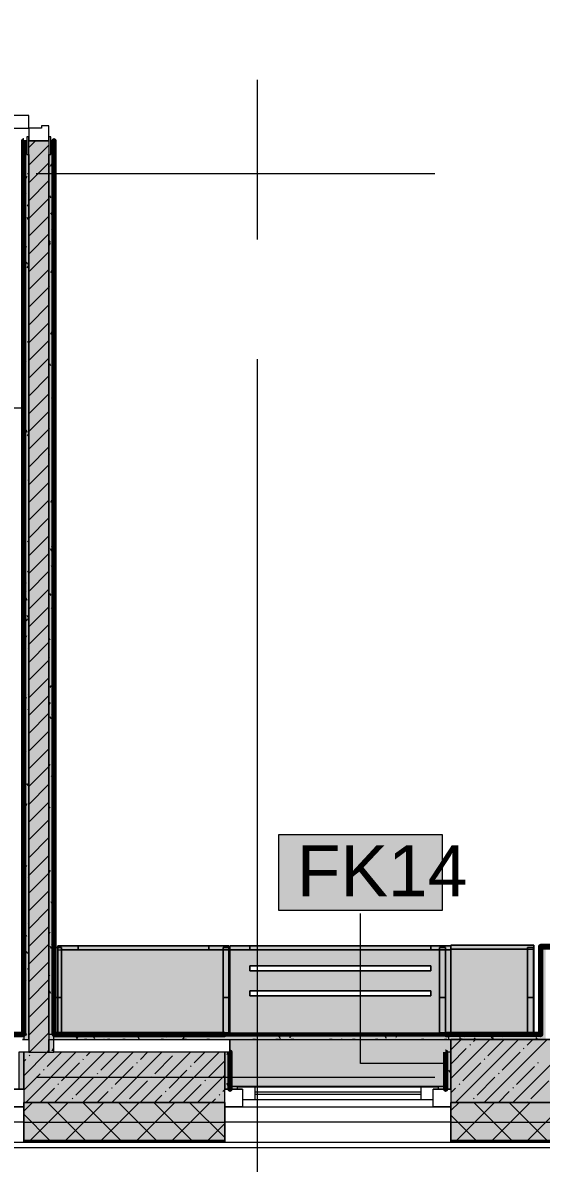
# Model space of a CAD drawing. Header units: millimetres. Extents: x -3817 to 677485, y -22715 to 103890.
# Drawn here: x 92170 to 94233, y 1569 to 6111 of the extents above; entities that cross this region are included whole.
import ezdxf

# ---------------------------------------------------------------- set-up
doc = ezdxf.new("R2010")
doc.units = ezdxf.units.MM
doc.layers.add('PDF _Геометрия', color=7, linetype='Continuous', true_color=0x1d1d1d)
doc.layers.add('PDF _Сплошная заливка', color=7, linetype='Continuous', true_color=0xffffff)
doc.layers.add('PDF _Текст', color=7, linetype='Continuous')
doc.styles.add('PDF GOST-Common', font='arial.ttf')

msp = doc.modelspace()

# ---------------------------------------------------------------- hatches: boundary and pattern name
at = {"layer": 'PDF _Сплошная заливка', "transparency": 33554559}
h = msp.add_hatch(color=256, dxfattribs=at)
h.paths.add_polyline_path([(92173.6, 2081.3), (92193.6, 2081.3), (92193.3, 5586.3), (92185.6, 5586.3), (92185.6, 5641.4), (92173.6, 5641.4), (92173.6, 2082.3)], flags=0)
h.paths.add_polyline_path([(92173.6, 7091.3), (92185.6, 7091.3), (92185.6, 7146.3), (92193.6, 7146.3), (92193.6, 12311.3), (92173.6, 12311.3), (92173.6, 7111.3)], flags=0)
h = msp.add_hatch(color=256, dxfattribs=at)
h.paths.add_polyline_path([(92258.5, 2011.3), (92273.6, 2011.3), (92273.6, 5641.4), (92193.6, 5641.4), (92193.6, 2011.3)], flags=0)
h.paths.add_polyline_path([(92193.6, 7091.3), (92273.6, 7091.3), (92273.6, 12311.3), (92193.6, 12311.3), (92193.6, 7146.3)], flags=0)
h = msp.add_hatch(color=256, dxfattribs=at)
h.paths.add_polyline_path([(92273.6, 2011.3), (92293.6, 2011.3), (92293.6, 5641.4), (92281.6, 5641.4), (92281.6, 5586.3), (92273.6, 5586.3), (92273.6, 2131.6)], flags=0)
h.paths.add_polyline_path([(92281.6, 7091.3), (92293.6, 7091.3), (92293.6, 8531.4), (92273.6, 8531.4), (92274.4, 7146.3), (92281.6, 7146.3), (92281.6, 7104.7)], flags=0)
at = {"layer": 'PDF _Сплошная заливка', "true_color": 0xeae6de, "transparency": 33554559}
for points in [[(92973.6, 2081.3), (92989.8, 2082.3), (92989.8, 2435), (92309.6, 2435), (92309.6, 2082.3), (92973.6, 2082.3)], [(93873.7, 2082.3), (94203.9, 2082.3), (94203.9, 2437.4), (93873.7, 2437.4), (93873.7, 2131.6)], [(93422.8, 1875.1), (93852.6, 1875.1), (93853.6, 2011.3), (93873.6, 2011.3), (93873.6, 2061.3), (92993.6, 2061.3), (92994.6, 1875.1)]]:
    msp.add_hatch(color=254, dxfattribs=at).paths.add_polyline_path(points)
h = msp.add_hatch(color=254, dxfattribs=at)
h.paths.add_polyline_path([(92996.4, 2081.3), (93873.6, 2082.3), (93873.6, 2435.1), (92993.3, 2435.1), (92993.3, 2081.3), (92996.1, 2081.3)], flags=0)
h.paths.add_polyline_path([(93073.3, 2235.1), (93073.3, 2255.1), (93793.6, 2255.1), (93793.6, 2235.1)], flags=0)
h.paths.add_polyline_path([(93073.3, 2335.1), (93073.3, 2355.1), (93793.6, 2355.1), (93793.6, 2335.1)], flags=0)
at = {"layer": 'PDF _Сплошная заливка', "transparency": 33554559}
for points in [[(94231.1, 2081.3), (94251.1, 2081.3), (94251.1, 2431.3), (94231.1, 2431.3), (94231.1, 2082.3)], [(93873.6, 2061.3), (93911.1, 2061.3), (93911.1, 2081.3), (92273.6, 2081.3), (92273.6, 2061.3), (93422.8, 2061.3)], [(94088.1, 2061.3), (94251.1, 2061.3), (94251.1, 2081.3), (93863.6, 2081.3), (93863.6, 2061.3), (93873.6, 2061.3)], [(94088.1, 1811.4), (94773.6, 1811.4), (94773.6, 2061.3), (93873.6, 2061.3), (93873.6, 1811.4)]]:
    msp.add_hatch(color=256, dxfattribs=at).paths.add_polyline_path(points)
h = msp.add_hatch(color=256, dxfattribs=at)
h.paths.add_polyline_path([(91273.6, 2061.3), (91273.6, 2081.3), (90233.6, 2081.3), (90233.6, 2061.3), (90761.5, 2061.3)], flags=0)
h.paths.add_polyline_path([(92193.6, 2061.3), (92193.6, 2081.3), (92173.6, 2081.3), (92173.6, 2061.3)], flags=0)
h = msp.add_hatch(color=256, dxfattribs=at)
h.paths.add_polyline_path([(121473.6, 1811.4), (121473.6, 2011.3), (121373.6, 2011.3), (121373.6, 1811.4)], flags=0)
h.paths.add_polyline_path([(123973.6, 1811.4), (123973.6, 2011.3), (123773.6, 2011.3), (123773.6, 1811.4)], flags=0)
h.paths.add_polyline_path([(119573.6, 1811.4), (119573.6, 2011.3), (119073.6, 2011.3), (119073.6, 1811.4), (119370.2, 1811.4)], flags=0)
h.paths.add_polyline_path([(106473.6, 1811.4), (106473.6, 2011.3), (105423.6, 2011.3), (105423.6, 1811.4), (106063.8, 1811.4)], flags=0)
h.paths.add_polyline_path([(110059.4, 1811.4), (110073.6, 1811.4), (110073.6, 2011.3), (109723.6, 2011.3), (109723.6, 1811.4), (110055.7, 1811.4)], flags=0)
h.paths.add_polyline_path([(97323.6, 1811.4), (98373.6, 1811.4), (98373.6, 2011.3), (97323.6, 2011.3)], flags=0)
h.paths.add_polyline_path([(117273.6, 1811.4), (117273.6, 2011.3), (116223.6, 2011.3), (116223.6, 1811.4), (116708.9, 1811.4)], flags=0)
h.paths.add_polyline_path([(101073.6, 1811.4), (101973.6, 1811.4), (101973.6, 2011.3), (101073.6, 2011.3)], flags=0)
h.paths.add_polyline_path([(113923.6, 1811.4), (113923.6, 2011.3), (113673.6, 2011.3), (113673.6, 1811.4)], flags=0)
h.paths.add_polyline_path([(111386.4, 1811.4), (111873.6, 1811.4), (111873.6, 2011.3), (110973.6, 2011.3), (110973.6, 1811.4)], flags=0)
h.paths.add_polyline_path([(102873.6, 1811.4), (103123.6, 1811.4), (103123.6, 2011.3), (102873.6, 2011.3), (102873.6, 1862.1)], flags=0)
h.paths.add_polyline_path([(92973.6, 1811.4), (92973.6, 2011.3), (92173.6, 2011.3), (92173.6, 1811.4), (92757.4, 1811.4)], flags=0)
h.paths.add_polyline_path([(94773.6, 1811.4), (95023.6, 1811.4), (95023.6, 2011.3), (94773.6, 2011.3), (94773.6, 1923.1)], flags=0)
h.paths.add_polyline_path([(91273.6, 1863.4), (91293.6, 1863.4), (91293.6, 2011.3), (91273.6, 2011.3)], flags=0)
h = msp.add_hatch(color=256, dxfattribs=at)
h.paths.add_polyline_path([(123773.6, 1661.3), (125323.6, 1661.3), (125323.6, 1811.4), (123773.6, 1811.4)], flags=0)
h.paths.add_polyline_path([(116223.6, 1661.3), (117273.6, 1661.3), (117273.6, 1811.4), (116223.6, 1811.4)], flags=0)
h.paths.add_polyline_path([(109723.6, 1661.3), (110073.6, 1661.3), (110073.6, 1811.4), (109723.6, 1811.4)], flags=0)
h.paths.add_polyline_path([(107394.4, 1661.3), (108273.6, 1661.3), (108273.6, 1811.4), (107373.6, 1811.4), (107373.6, 1661.3)], flags=0)
h.paths.add_polyline_path([(97323.6, 1661.3), (98373.6, 1661.3), (98373.6, 1811.4), (97323.6, 1811.4)], flags=0)
h.paths.add_polyline_path([(121473.6, 1661.3), (121473.6, 1811.4), (120473.6, 1811.4), (120473.6, 1661.3), (121366.1, 1661.3)], flags=0)
h.paths.add_polyline_path([(94773.6, 1661.3), (95023.6, 1661.3), (95023.6, 1811.4), (93873.6, 1811.4), (93873.6, 1661.3), (94753.4, 1661.3)], flags=0)
h.paths.add_polyline_path([(103123.6, 1661.3), (103123.6, 1811.4), (101073.6, 1811.4), (101073.6, 1661.3), (102737.2, 1661.3)], flags=0)
h.paths.add_polyline_path([(100173.6, 1661.3), (100173.6, 1811.4), (99273.6, 1811.4), (99273.6, 1661.3), (100075.9, 1661.3)], flags=0)
h.paths.add_polyline_path([(105423.6, 1661.3), (106473.6, 1661.3), (106473.6, 1811.4), (105423.6, 1811.4)], flags=0)
h.paths.add_polyline_path([(119573.6, 1661.3), (119573.6, 1811.4), (118173.6, 1811.4), (118173.6, 1661.3), (119370.2, 1661.3)], flags=0)
h.paths.add_polyline_path([(110973.6, 1661.3), (111873.6, 1661.3), (111873.6, 1811.4), (110973.6, 1811.4)], flags=0)
h.paths.add_polyline_path([(92173.6, 1661.3), (92973.6, 1661.3), (92973.6, 1811.4), (92173.6, 1811.4)], flags=0)
h.paths.add_polyline_path([(112773.6, 1661.3), (113923.6, 1661.3), (113923.6, 1811.4), (112773.6, 1811.4)], flags=0)
h.paths.add_polyline_path([(91273.6, 1661.3), (91273.6, 1811.4), (89453.6, 1811.4), (89453.6, 1661.3), (90761.5, 1661.3)], flags=0)

# ---------------------------------------------------------------- linework, layer by layer
at = {"layer": 'PDF _Геометрия', "color": 9, "lineweight": 9, "true_color": 0xc0c0c0}
for points in [[(89853.6, 10062.4), (89853.6, 9611.4), (89603.6, 9611.4), (89603.6, 9561.4), (89603.6, 1811.4), (91273.6, 1811.4), (91273.6, 1653.3), (89445.6, 1653.3), (89445.6, 1658.3), (89445.6, 1811.4), (89445.6, 9403.3), (89423.6, 9403.3), (89423.6, 1811.4), (89423.6, 1631.3), (108273.6, 1631.3), (108273.6, 1811.4)], [(92185.6, 5641.4), (92173.6, 5641.4)], [(92273.6, 5641.4), (92193.6, 5641.4)], [(92293.6, 2082.3), (92293.6, 5641.4), (92281.6, 5641.4)], [(92173.6, 2081.3), (92173.6, 2061.3), (92193.6, 2061.3), (92193.6, 2081.3), (92193.6, 5586.3), (92193.6, 2011.3), (92173.6, 2011.3), (92173.6, 1811.4)], [(94251.1, 2431.3), (94231.1, 2431.3), (94231.1, 2082.3)], [(91273.6, 1863.4), (91273.6, 1811.4), (91273.6, 1653.3), (92173.6, 1653.3), (92173.6, 1811.4), (92173.6, 1653.3), (92973.6, 1653.3), (92973.6, 1811.4), (92973.6, 2011.3), (92293.6, 2011.3), (92293.6, 2081.3)], [(92168.6, 2081.3), (92173.6, 2081.3), (92173.6, 2061.3), (92168.6, 2061.3), (92193.6, 2061.3)], [(92293.6, 2061.3), (92993.6, 2061.3)], [(93863.6, 2081.3), (93863.6, 2061.3), (94251.1, 2061.3), (94326.1, 2061.3)], [(93873.6, 2011.3), (93853.6, 2011.3), (93853.6, 1863.4), (93873.6, 1863.4)], [(93873.6, 1863.4), (93873.6, 2011.3), (93873.6, 1811.4), (93873.6, 1653.3), (95023.6, 1653.3), (95023.6, 1811.4), (95023.6, 2011.3), (94773.6, 2011.3)], [(92973.6, 1811.4), (92973.6, 1653.3), (93873.6, 1653.3), (93873.6, 1811.4)]]:
    msp.add_lwpolyline(points, dxfattribs=at)
at = {"layer": 'PDF _Геометрия', "color": 253, "lineweight": 9, "true_color": 0xaaaaaa}
msp.add_lwpolyline([(91293.6, 5691.3, -0.414214), (92193.6, 6591.3), (92077.1, 6606.7), (91968.6, 6651.6), (91875.4, 6723.2), (91803.9, 6816.4), (91758.9, 6924.9), (91743.6, 7041.3)], format="xyb", dxfattribs=at)
for points in [[(93103.6, 5248.3), (93103.6, 5883.3)], [(92222.7, 5511.3), (93810.2, 5511.3)], [(93103.6, 5.1), (93103.6, 2505.1), (93103.6, 4772)], [(92222.7, 1911.4), (93810.2, 1911.4)], [(92173.6, 1863.4), (92103.6, 1863.4)], [(93043.6, 1863.4), (92973.6, 1863.4)], [(93873.6, 1863.4), (93803.6, 1863.4)], [(93093.6, 1853.4), (93753.6, 1853.4)], [(93753.6, 1843.4), (93093.6, 1843.4)], [(91273.6, 1793.4), (92173.6, 1793.4)], [(92973.6, 1793.4), (93873.6, 1793.4)]]:
    msp.add_lwpolyline(points, dxfattribs=at)
at = {"layer": 'PDF _Геометрия', "color": 253, "lineweight": 13, "true_color": 0xaaaaaa}
for points in [[(91293.6, 5691.3), (92193.6, 5691.3), (92193.6, 5741.3), (91293.6, 5741.3)], [(92193.6, 5691.3), (92193.6, 5641.4), (92273.6, 5641.4), (92273.6, 5701.3), (92243.6, 5701.3), (92243.6, 5691.3)], [(92193.6, 5656.3), (92185.6, 5656.3), (92185.6, 5586.3), (92193.6, 5586.3)], [(92273.6, 5656.3), (92272.6, 5656.3), (92272.6, 5641.4), (92273.6, 5641.4)], [(92281.6, 5656.3), (92273.6, 5656.3), (92273.6, 5586.3), (92281.6, 5586.3)], [(92103.6, 1793.4), (92103.6, 1863.4), (92173.6, 1863.4), (92173.6, 1793.4)], [(92973.6, 1793.4), (92973.6, 1863.4), (93043.6, 1863.4), (93043.6, 1793.4)], [(93823.6, 1873.4), (93023.6, 1873.4), (93023.6, 1863.4), (93043.6, 1863.4), (93043.6, 1823.4), (93803.6, 1823.4), (93803.6, 1863.4), (93823.6, 1863.4)], [(93803.6, 1793.4), (93803.6, 1863.4), (93873.6, 1863.4), (93873.6, 1793.4)]]:
    msp.add_lwpolyline(points, close=True, dxfattribs=at)
at = {"layer": 'PDF _Геометрия', "color": 231, "lineweight": 70, "true_color": 0xff80c0}
for points in [[(92173.6, 5641.4), (92172.6, 5641.4), (92172.6, 2082.3), (90234.6, 2082.3), (90234.6, 2433.3), (90233.6, 2433.3), (90116.5, 2433.3)], [(92293.6, 2081.3), (92973.6, 2081.3), (92973.6, 2082.3), (92294.6, 2082.3), (92294.6, 5641.4), (92293.6, 5641.4), (92293.6, 2082.3)], [(90233.6, 2081.3), (92173.6, 2081.3)], [(94231.1, 2082.3), (93853.1, 2082.3), (93853.1, 2081.3), (93863.6, 2081.3)]]:
    msp.add_lwpolyline(points, dxfattribs=at)
at = {"layer": 'PDF _Геометрия', "color": 7, "lineweight": 9}
for points in [[(92173.6, 5641.4), (92173.6, 2082.3)], [(92173.1, 4576.6), (91671.2, 4576.6)], [(93860.2, 1966.6), (93514.3, 1966.6), (93514.3, 2563.4)], [(92273.6, 2081.3), (92273.6, 2061.3)], [(94231.1, 2081.3), (93863.6, 2081.3)], [(92193.6, 2011.3), (92273.6, 2011.3), (92293.6, 2011.3)], [(92173.6, 1732.3), (92973.6, 1732.3)], [(93873.6, 1732.3), (95023.6, 1732.3)], [(92173.6, 1661.3), (92973.6, 1661.3)], [(92173.6, 1658.3), (92973.6, 1658.3)], [(93873.6, 1661.3), (95023.6, 1661.3)], [(93873.6, 1658.3), (95023.6, 1658.3)]]:
    msp.add_lwpolyline(points, dxfattribs=at)
at = {"layer": 'PDF _Геометрия', "color": 231, "lineweight": 9, "true_color": 0xff80c0}
for points in [[(92173.6, 2081.3), (92173.6, 2082.3), (92173.6, 5641.4)], [(92293.6, 2082.3), (92293.6, 2081.3)], [(93863.6, 2081.3), (94231.1, 2081.3), (94231.1, 2082.3)]]:
    msp.add_lwpolyline(points, dxfattribs=at)
at = {"layer": 'PDF _Геометрия', "lineweight": 9}
for points in [[(92193.6, 5614.4), (92220.5, 5641.4)], [(92193.6, 5543.7), (92273.6, 5623.7)], [(92193.6, 5473), (92273.6, 5553)], [(92193.6, 5402.3), (92273.6, 5482.3)], [(92193.6, 5331.6), (92273.6, 5411.6)], [(92193.6, 5260.9), (92273.6, 5340.9)], [(92193.6, 5190.2), (92273.6, 5270.2)], [(92193.6, 5119.4), (92273.6, 5199.4)], [(92193.6, 5048.7), (92273.6, 5128.7)], [(92193.6, 4978), (92273.6, 5058)], [(92193.6, 4907.3), (92273.6, 4987.3)], [(92193.6, 4836.6), (92273.6, 4916.6)], [(92193.6, 4765.9), (92273.6, 4845.9)], [(92193.6, 4695.2), (92273.6, 4775.2)], [(92193.6, 4624.5), (92273.6, 4704.5)], [(92193.6, 4553.8), (92273.6, 4633.8)], [(92193.6, 4483.1), (92273.6, 4563.1)], [(92193.6, 4412.3), (92273.6, 4492.3)], [(92193.6, 4341.6), (92273.6, 4421.6)], [(92193.6, 4270.9), (92273.6, 4350.9)], [(92193.6, 4200.2), (92273.6, 4280.2)], [(92193.6, 4129.5), (92273.6, 4209.5)], [(92193.6, 4058.8), (92273.6, 4138.8)], [(92193.6, 3988.1), (92273.6, 4068.1)], [(92193.6, 3917.4), (92273.6, 3997.4)], [(92193.6, 3846.7), (92273.6, 3926.7)], [(92193.6, 3775.9), (92273.6, 3855.9)], [(92193.6, 3705.2), (92273.6, 3785.2)], [(92193.6, 3634.5), (92273.6, 3714.5)], [(92193.6, 3563.8), (92273.6, 3643.8)], [(92193.6, 3493.1), (92273.6, 3573.1)], [(92193.6, 3422.4), (92273.6, 3502.4)], [(92193.6, 3351.7), (92273.6, 3431.7)], [(92193.6, 3281), (92273.6, 3361)], [(92193.6, 3210.3), (92273.6, 3290.3)], [(92193.6, 3139.5), (92273.6, 3219.5)], [(92193.6, 3068.8), (92273.6, 3148.8)], [(92193.6, 2998.1), (92273.6, 3078.1)], [(92193.6, 2927.4), (92273.6, 3007.4)], [(92193.6, 2856.7), (92273.6, 2936.7)], [(92193.6, 2786), (92273.6, 2866)], [(92193.6, 2715.3), (92273.6, 2795.3)], [(92193.6, 2644.6), (92273.6, 2724.6)], [(92193.6, 2573.9), (92273.6, 2653.9)], [(92193.6, 2503.2), (92273.6, 2583.2)], [(92193.6, 2432.4), (92273.6, 2512.4)], [(92193.6, 2361.7), (92273.6, 2441.7)], [(92193.6, 2291), (92273.6, 2371)], [(92193.6, 2220.3), (92273.6, 2300.3)], [(92193.6, 2149.6), (92273.6, 2229.6)], [(92193.6, 2078.9), (92273.6, 2158.9)], [(92196.7, 2011.3), (92273.6, 2088.2)], [(93873.6, 2021), (93914, 2061.3)], [(93873.6, 1906.9), (94028, 2061.3)], [(93892.1, 1811.4), (94142.1, 2061.3)], [(93963.6, 2053.9), (93971, 2061.3)], [(94006.1, 1811.4), (94256.1, 2061.3)], [(94020.6, 1996.9), (94085, 2061.3)], [(94120.2, 1811.4), (94370.2, 2061.3)], [(94177.4, 2039.7), (94199.1, 2061.3)], [(92173.6, 1917.7), (92267.3, 2011.3)], [(92181.3, 1811.4), (92381.3, 2011.3)], [(92195.8, 1996.9), (92198.2, 1999.3)], [(92210, 2011.1), (92210.3, 2011.3)], [(92267.1, 1954.1), (92324.3, 2011.3)], [(92267.5, 2011.3), (92273.6, 2017.5)], [(92295.4, 1811.4), (92495.4, 2011.3)], [(92409.4, 1811.4), (92609.4, 2011.3)], [(92423.9, 1996.9), (92438.3, 2011.3)], [(92480.9, 1939.9), (92552.2, 2011.1)], [(92523.5, 1811.4), (92723.5, 2011.3)], [(92637.5, 1811.4), (92837.5, 2011.3)], [(92637.7, 1982.6), (92666.4, 2011.3)], [(92751.6, 1811.4), (92951.6, 2011.3)], [(92780.3, 2011.1), (92780.5, 2011.3)], [(92851.6, 1968.4), (92894.5, 2011.3)], [(93873.6, 1963.9), (93935, 2025.4)], [(93949.3, 2039.7), (93951.7, 2042)], [(94077.6, 1939.9), (94148.9, 2011.1)], [(94163.1, 2025.4), (94165.5, 2027.8)], [(92173.6, 1974.7), (92181.5, 1982.6)], [(92324.1, 1897.1), (92395.4, 1968.4)], [(92409.6, 1982.6), (92412, 1985)], [(92537.9, 1882.8), (92609.2, 1954.1)], [(92623.5, 1968.4), (92625.8, 1970.7)], [(92694.8, 1925.6), (92766, 1996.9)], [(92837.3, 1954.1), (92839.7, 1956.5)], [(92908.6, 1911.4), (92973.6, 1976.3)], [(93920.8, 1897.1), (93992.1, 1968.4)], [(94006.3, 1982.6), (94008.7, 1985)], [(94134.6, 1882.8), (94205.9, 1954.1)], [(94220.2, 1968.4), (94222.5, 1970.7)], [(92173.6, 1860.6), (92238.6, 1925.6)], [(92252.8, 1939.9), (92255.2, 1942.2)], [(92381.1, 1840.1), (92452.4, 1911.4)], [(92466.7, 1925.6), (92469, 1928)], [(92680.5, 1911.4), (92682.9, 1913.7)], [(92751.8, 1868.6), (92823.1, 1939.9)], [(92865.6, 1811.4), (92973.6, 1919.3)], [(93977.8, 1840.1), (94049.1, 1911.4)], [(94063.3, 1925.6), (94065.7, 1928)], [(92238.3, 1811.4), (92295.6, 1868.6)], [(92309.8, 1882.8), (92312.2, 1885.2)], [(92523.7, 1868.6), (92526.1, 1871)], [(92595, 1825.8), (92666.2, 1897.1)], [(92808.8, 1811.6), (92880.1, 1882.8)], [(92894.3, 1897.1), (92896.7, 1899.5)], [(92965.6, 1854.3), (92973.6, 1862.3)], [(93873.6, 1849.9), (93892.3, 1868.6)], [(93906.5, 1882.8), (93908.9, 1885.2)], [(94120.4, 1868.6), (94122.7, 1871)], [(94191.6, 1825.8), (94262.9, 1897.1)], [(92366.9, 1825.8), (92369.2, 1828.2)], [(92466.4, 1811.4), (92509.4, 1854.3)], [(92694.5, 1811.4), (92723.3, 1840.1)], [(92737.5, 1854.3), (92739.9, 1856.7)], [(92922.6, 1811.4), (92937.1, 1825.8)], [(92951.4, 1840.1), (92953.7, 1842.4)], [(93963.6, 1825.8), (93965.9, 1828.2)], [(94063.1, 1811.4), (94106.1, 1854.3)], [(92173.6, 1776), (92208.9, 1811.4)], [(92200.3, 1661.3), (92350.3, 1811.4)], [(92417.5, 1661.3), (92267.5, 1811.4)], [(92341.7, 1661.3), (92491.7, 1811.4)], [(92352.4, 1811.4), (92352.6, 1811.6)], [(92558.9, 1661.3), (92408.9, 1811.4)], [(92483.1, 1661.3), (92633.1, 1811.4)], [(92700.3, 1661.3), (92550.3, 1811.4)], [(92580.7, 1811.6), (92583.1, 1813.9)], [(92624.6, 1661.3), (92774.6, 1811.4)], [(92841.7, 1661.3), (92691.7, 1811.4)], [(92766, 1661.3), (92916, 1811.4)], [(92973.6, 1670.9), (92833.1, 1811.4)], [(93873.6, 1779), (93905.9, 1811.4)], [(93897.4, 1661.3), (94047.4, 1811.4)], [(93949.1, 1811.4), (93949.3, 1811.6)], [(94114.5, 1661.3), (93964.5, 1811.4)], [(94038.8, 1661.3), (94188.8, 1811.4)], [(94255.9, 1661.3), (94105.9, 1811.4)], [(94177.4, 1811.6), (94179.8, 1813.9)], [(94180.2, 1661.3), (94330.2, 1811.4)], [(92276, 1661.3), (92173.6, 1763.8)], [(92907.4, 1661.3), (92973.6, 1727.5)], [(93973.1, 1661.3), (93873.6, 1760.9)]]:
    msp.add_lwpolyline(points, dxfattribs=at)
at = {"layer": 'PDF _Геометрия', "color": 253, "lineweight": 9, "true_color": 0x9b9b9b}
for points in [[(92293.6, 5638.5), (92291.9, 5641.4)], [(92178.3, 5608.6), (92173.6, 5600.4)], [(92293.2, 5599.4), (92293.6, 5599.4)], [(92173.6, 5569), (92181.3, 5569)], [(92283.9, 5547.6), (92278.8, 5538.9)], [(92185.4, 5498.9), (92180.3, 5490.2)], [(92193.6, 5506.9), (92190.2, 5512.7)], [(92293.6, 5503.5), (92290, 5497.3)], [(92293.6, 5455.6), (92288.8, 5464)], [(92293.2, 5477.5), (92293.6, 5477.5)], [(92173.6, 5447), (92181.3, 5447)], [(92181.3, 5430.9), (92176.3, 5422.2)], [(92282.6, 5413.6), (92277.6, 5422.3)], [(92192.4, 5389.3), (92187.4, 5380.6)], [(92293.2, 5386.1), (92293.6, 5386.1)], [(92173.6, 5355.6), (92181.3, 5355.6)], [(92192.3, 5326.3), (92187.3, 5335)], [(92286.7, 5345.6), (92281.7, 5354.3)], [(92181.1, 5284.6), (92176.1, 5293.3)], [(92290.8, 5277.6), (92285.8, 5286.3)], [(92173.6, 5233.7), (92181.3, 5233.7)], [(92185.2, 5216.6), (92180.2, 5225.3)], [(92278.7, 5233.9), (92273.7, 5225.2)], [(92279.6, 5235.9), (92274.6, 5244.6)], [(92293.2, 5264.2), (92293.6, 5264.2)], [(92180.2, 5185.2), (92175.2, 5176.5)], [(92189.3, 5148.6), (92184.3, 5157.3)], [(92191.3, 5143.5), (92186.3, 5134.8)], [(92274.6, 5165.8), (92273.6, 5164)], [(92293.2, 5142.2), (92293.6, 5142.2)], [(92178.1, 5106.9), (92173.6, 5114.8)], [(92173.6, 5111.7), (92181.3, 5111.7)], [(92285.8, 5124.2), (92280.7, 5115.5)], [(92276.6, 5058.2), (92273.6, 5063.5)], [(92293.2, 5050.8), (92293.6, 5050.8)], [(92173.6, 5020.3), (92181.3, 5020.3)], [(92293.6, 4967.9), (92290.9, 4972.5)], [(92175.1, 4929.2), (92173.6, 4931.9)], [(92293.2, 4928.9), (92293.6, 4928.9)], [(92173.6, 4898.4), (92181.3, 4898.4)], [(92175, 4871.4), (92173.6, 4868.9)], [(92284.7, 4878.5), (92279.7, 4869.8)], [(92193.6, 4836.3), (92189.4, 4843.5)], [(92293.6, 4832.9), (92290.8, 4828.1)], [(92173.6, 4776.5), (92181.3, 4776.5)], [(92293.2, 4806.9), (92293.6, 4806.9)], [(92182.1, 4761.7), (92177.1, 4753)], [(92281.8, 4744.5), (92276.8, 4753.2)], [(92173.6, 4685), (92181.3, 4685)], [(92293.2, 4715.5), (92293.6, 4715.5)], [(92180.3, 4615.5), (92175.3, 4624.2)], [(92290, 4608.4), (92285, 4617.1)], [(92293.2, 4593.6), (92293.6, 4593.6)], [(92173.6, 4563.1), (92181.3, 4563.1)], [(92181, 4516), (92176, 4507.3)], [(92275.4, 4496.7), (92273.6, 4493.5)], [(92188.5, 4479.4), (92183.5, 4488.1)], [(92192.1, 4474.4), (92187.1, 4465.6)], [(92293.2, 4471.7), (92293.6, 4471.7)], [(92173.6, 4441.2), (92181.3, 4441.2)], [(92293.6, 4406.2), (92292.7, 4404.7)], [(92275.8, 4389.1), (92273.6, 4393)], [(92293.2, 4380.2), (92293.6, 4380.2)], [(92173.6, 4349.8), (92181.3, 4349.8)], [(92193.6, 4294), (92190.1, 4287.9)], [(92174.3, 4260.1), (92173.6, 4261.4)], [(92173.6, 4227.8), (92181.3, 4227.8)], [(92274.3, 4250.9), (92273.6, 4249.6)], [(92293.2, 4258.3), (92293.6, 4258.3)], [(92285.5, 4209.3), (92280.5, 4200.6)], [(92293.2, 4136.4), (92293.6, 4136.4)], [(92173.6, 4105.9), (92181.3, 4105.9)], [(92193.6, 4104.8), (92192.7, 4106.3)], [(92292.6, 4099.6), (92287.5, 4090.9)], [(92193.6, 4050.1), (92189, 4042.2)], [(92293.6, 4053.5), (92291.2, 4057.6)], [(92293.2, 4045), (92293.6, 4045)], [(92173.6, 4014.5), (92181.3, 4014.5)], [(92285.1, 4007.3), (92280.1, 4016)], [(92288.5, 4031.6), (92283.4, 4022.9)], [(92193.6, 3921.9), (92189.7, 3928.6)], [(92289.2, 3939.2), (92284.2, 3947.9)], [(92293.2, 3923), (92293.6, 3923)], [(92173.6, 3892.6), (92181.3, 3892.6)], [(92183.6, 3878.3), (92178.6, 3887)], [(92293.3, 3871.2), (92288.2, 3879.9)], [(92181.8, 3846.8), (92176.8, 3838.1)], [(92187.7, 3810.2), (92182.7, 3818.9)], [(92282.1, 3829.5), (92277.1, 3838.3)], [(92173.6, 3770.6), (92181.3, 3770.6)], [(92287.4, 3785.9), (92282.3, 3777.1)], [(92293.2, 3801.1), (92293.6, 3801.1)], [(92188.9, 3737.1), (92183.8, 3728.4)], [(92191.8, 3742.2), (92186.7, 3750.9)], [(92293.6, 3735.6), (92293.5, 3735.5)], [(92173.6, 3679.2), (92181.3, 3679.2)], [(92180.6, 3700.6), (92175.6, 3709.3)], [(92275, 3719.9), (92273.6, 3722.4)], [(92293.2, 3709.7), (92293.6, 3709.7)], [(92184.8, 3669.1), (92179.8, 3660.4)], [(92279.1, 3651.8), (92274.1, 3660.6)], [(92193.6, 3623.4), (92190.9, 3618.8)], [(92173.6, 3557.3), (92181.3, 3557.3)], [(92275.1, 3581.8), (92273.6, 3579.1)], [(92293.2, 3587.7), (92293.6, 3587.7)], [(92293.6, 3565.9), (92293.4, 3566.1)], [(92177.6, 3522.9), (92173.6, 3529.9)], [(92282.2, 3472.1), (92277.2, 3463.4)], [(92293.2, 3465.8), (92293.6, 3465.8)], [(92173.6, 3435.4), (92181.3, 3435.4)], [(92183.7, 3423.4), (92178.7, 3414.7)], [(92193.6, 3434.3), (92191.9, 3437.1)], [(92193.6, 3379.6), (92189.8, 3373)], [(92278.1, 3404.1), (92273.6, 3396.2)], [(92289.3, 3362.4), (92284.2, 3353.7)], [(92293.2, 3374.4), (92293.6, 3374.4)], [(92173.6, 3343.9), (92181.3, 3343.9)], [(92284.3, 3338.1), (92279.3, 3346.8)], [(92293.2, 3252.5), (92293.6, 3252.5)], [(92173.6, 3222), (92181.3, 3222)], [(92182.8, 3209.1), (92177.8, 3217.8)], [(92292.5, 3202), (92287.4, 3210.7)], [(92277, 3158.3), (92273.6, 3152.4)], [(92178.5, 3109.6), (92173.6, 3101.1)], [(92173.6, 3100.1), (92181.3, 3100.1)], [(92288.2, 3116.7), (92283.1, 3108)], [(92293.2, 3130.6), (92293.6, 3130.6)], [(92191, 3073), (92185.9, 3081.7)], [(92174.4, 3041.6), (92173.6, 3040.1)], [(92173.6, 3008.6), (92181.3, 3008.6)], [(92185.6, 2999.9), (92180.6, 2991.2)], [(92293.2, 3039.1), (92293.6, 3039.1)], [(92278.3, 2982.7), (92273.6, 2990.9)], [(92293.2, 2917.2), (92293.6, 2917.2)], [(92173.6, 2886.7), (92181.3, 2886.7)], [(92176.8, 2853.7), (92173.6, 2859.3)], [(92293.2, 2795.3), (92293.6, 2795.3)], [(92173.6, 2764.8), (92181.3, 2764.8)], [(92184.5, 2754.2), (92179.5, 2745.5)], [(92278.9, 2734.9), (92273.9, 2726.2)], [(92193.6, 2709), (92190.6, 2703.9)], [(92293.2, 2703.8), (92293.6, 2703.8)], [(92173.6, 2673.4), (92181.3, 2673.4)], [(92287.6, 2600.9), (92282.6, 2609.6)], [(92173.6, 2551.4), (92181.3, 2551.4)], [(92293.2, 2581.9), (92293.6, 2581.9)], [(92193.6, 2519.9), (92192.2, 2522.2)], [(92291.7, 2532.8), (92286.6, 2541.6)], [(92186.1, 2471.9), (92181.1, 2480.6)], [(92277.8, 2489.1), (92273.6, 2481.8)], [(92293.6, 2468.6), (92290.7, 2473.5)], [(92293.2, 2460), (92293.6, 2460)], [(92173.6, 2429.5), (92181.3, 2429.5)], [(92190.2, 2403.8), (92185.1, 2412.6)], [(92284.6, 2423.2), (92279.6, 2431.9)], [(92289, 2447.5), (92283.9, 2438.8)], [(92175.2, 2372.4), (92173.6, 2369.6)], [(92293.2, 2368.5), (92293.6, 2368.5)], [(92173.6, 2338.1), (92181.3, 2338.1)], [(92193.6, 2337), (92189.2, 2344.5)], [(92277.5, 2313.5), (92273.6, 2320.3)], [(92293.6, 2333.6), (92291, 2329.1)], [(92183.1, 2294.2), (92178.1, 2302.9)], [(92193.6, 2282.3), (92192.5, 2280.4)], [(94232.3, 2280.6), (94231.1, 2282.7)], [(92281.6, 2245.5), (92276.6, 2254.2)], [(92292, 2269.8), (92286.9, 2261.1)], [(92293.2, 2246.6), (92293.6, 2246.6)], [(92173.6, 2216.1), (92181.3, 2216.1)], [(92176, 2184.5), (92173.6, 2188.7)], [(92174.1, 2126.7), (92173.6, 2125.7)], [(92173.6, 2094.2), (92181.3, 2094.2)], [(92180.1, 2116.5), (92175.1, 2125.2)], [(92293.2, 2124.7), (92293.6, 2124.7)], [(92185.3, 2085), (92183.2, 2081.3), (92180.3, 2076.3)], [(92346.7, 2071.8), (92341.6, 2080.6)], [(92347.7, 2061.6), (92347.6, 2061.3)], [(92387.9, 2061.3), (92383.3, 2069.4)], [(92389.4, 2072.8), (92384.4, 2064.1)], [(92415.1, 2063.8), (92425.2, 2063.8)], [(92429.5, 2081.3), (92426, 2075.2)], [(92456.3, 2064.8), (92451.3, 2073.5)], [(92493.5, 2061.3), (92492.9, 2062.3)], [(92499.1, 2079.9), (92494, 2071.1)], [(92506.5, 2063.8), (92516.6, 2063.8)], [(92567.5, 2063.8), (92577.6, 2063.8)], [(92634, 2061.8), (92629, 2070.5)], [(92719.9, 2063.8), (92730, 2063.8)], [(92728.5, 2081.1), (92728.3, 2081.3)], [(92744.8, 2078.8), (92739.8, 2070.1)], [(92810.3, 2061.3), (92806.7, 2067.5)], [(92812.8, 2074.7), (92807.8, 2066)], [(92811.3, 2063.8), (92821.4, 2063.8)], [(92902.8, 2063.8), (92912.8, 2063.8)], [(93027.8, 2081.3), (93027.1, 2080.1)], [(93085.7, 2063.8), (93095.7, 2063.8)], [(93151.9, 2079.2), (93150.7, 2081.3)], [(93177.1, 2063.8), (93187.2, 2063.8)], [(93193.5, 2068.1), (93188.5, 2076.8)], [(93194.6, 2065.4), (93192.3, 2061.3)], [(93236.3, 2076.6), (93231.2, 2067.9)], [(93238.1, 2063.8), (93248.1, 2063.8)], [(93274.2, 2081.3), (93272.9, 2079)], [(93344.6, 2081.3), (93340.9, 2074.9)], [(93390.5, 2063.8), (93400.5, 2063.8)], [(93440.4, 2064.3), (93438.6, 2061.3)], [(93481.9, 2063.8), (93492, 2063.8)], [(93507.3, 2073.2), (93502.6, 2081.3)], [(93575.3, 2077.3), (93573, 2081.3)], [(93573.3, 2063.8), (93583.4, 2063.8)], [(93591, 2081.3), (93586.6, 2073.8)], [(93617, 2066.2), (93611.9, 2074.9)], [(93654.9, 2061.3), (93653.6, 2063.7)], [(93659.7, 2078.5), (93654.7, 2069.8)], [(93753, 2074.3), (93749, 2081.3)], [(93756.2, 2063.8), (93766.3, 2063.8)], [(93847.7, 2063.8), (93857.7, 2063.8)], [(93918.7, 2063.8), (93908.6, 2063.8), (93911.1, 2063.8)], [(93930.7, 2071.3), (93925.7, 2080.1)], [(93971.7, 2061.3), (93967.3, 2068.9)], [(94040.4, 2064.3), (94035.4, 2073)], [(94041.5, 2069.2), (94037, 2061.3)], [(94061, 2063.8), (94071.1, 2063.8)], [(94077.3, 2061.3), (94077, 2061.8)], [(94083.1, 2080.4), (94078.1, 2071.7)], [(94152.5, 2063.8), (94162.5, 2063.8)], [(94189.3, 2081.3), (94187.8, 2078.7)], [(94218.1, 2061.3), (94213.1, 2070)], [(92171.3, 2002.8), (92173.6, 2002.8)], [(92290.9, 2024.1), (92285.8, 2015.4)], [(92293.2, 2033.3), (92293.6, 2033.3)], [(92986.4, 2009.6), (92981.4, 2000.9)], [(92993.6, 1961), (92992.6, 1959.3)], [(92973.6, 1911.4), (92973.8, 1911.4)], [(92993.6, 1926.7), (92992.6, 1928.5)], [(93870.9, 1931.2), (93865.8, 1939.9)], [(92171.3, 1880.9), (92173.6, 1880.9)], [(92986.4, 1878.1), (92981.4, 1886.8)], [(93853.6, 1880.9), (93857.7, 1880.9)]]:
    msp.add_lwpolyline(points, dxfattribs=at)
at = {"layer": 'PDF _Геометрия', "color": 9, "lineweight": 9, "true_color": 0xc0c0c0}
for points in [[(92273.6, 2081.3), (92273.6, 5586.3), (92273.6, 2011.3), (92273.6, 2061.3), (93911.1, 2061.3), (93911.1, 2081.3)], [(92153.6, 2011.3), (92153.6, 1863.4), (92173.6, 1863.4), (92173.6, 2011.3)], [(92973.6, 2011.3), (92973.6, 1863.4), (92993.6, 1863.4), (92993.6, 2011.3)]]:
    msp.add_lwpolyline(points, close=True, dxfattribs=at)
at = {"layer": 'PDF _Геометрия', "color": 7, "lineweight": 9}
for points in [[(93840.8, 2877.3), (93187.7, 2877.3), (93187.7, 2577.3), (93840.8, 2577.3)], [(94773.6, 2061.3), (93873.6, 2061.3), (93873.6, 1811.4), (94773.6, 1811.4)], [(92173.6, 1811.4), (92973.6, 1811.4)], [(93873.6, 1811.4), (95023.6, 1811.4)]]:
    msp.add_lwpolyline(points, close=True, dxfattribs=at)
at = {"layer": 'PDF _Геометрия', "color": 8, "lineweight": 9, "true_color": 0x808080}
for points in [[(92299.6, 2088.7), (92299.6, 2428.7), (92299.6, 2228.7), (92299.6, 2428.7)], [(92309.6, 2428.7), (92299.6, 2428.7)], [(92309.6, 2428.7), (92299.6, 2428.7)], [(92309.6, 2435), (92309.6, 2082.3)], [(92989.8, 2081.3), (92989.8, 2435), (92309.6, 2435), (92989.8, 2435)], [(92989.8, 2435), (92989.8, 2428.7)], [(92991.8, 2088.7), (92991.8, 2428.7), (92991.8, 2228.7), (92991.8, 2428.7)], [(92993.3, 2435.1), (93873.6, 2435.1), (93873.6, 2082.3), (93873.6, 2435.1), (92993.3, 2435.1), (92993.3, 2081.3)], [(93873.6, 2435.1), (93873.6, 2419.1)], [(93873.7, 2437.4), (93873.7, 2082.3)], [(94203.9, 2082.3), (94203.9, 2437.4), (93873.7, 2437.4), (94203.9, 2437.4)], [(94203.9, 2437.4), (94203.9, 2421.4)], [(93073.3, 2355.1), (93793.6, 2355.1), (93793.6, 2335.1), (93073.3, 2335.1)], [(93073.3, 2355.1), (93073.3, 2335.1), (93793.6, 2335.1), (93793.6, 2355.1)], [(93073.3, 2255.1), (93793.6, 2255.1), (93793.6, 2235.1), (93073.3, 2235.1)], [(93073.3, 2255.1), (93073.3, 2235.1), (93793.6, 2235.1), (93793.6, 2255.1)], [(92309.6, 2088.7), (92299.6, 2088.7)], [(93852.6, 1875.1), (92994.6, 1875.1)]]:
    msp.add_lwpolyline(points, close=True, dxfattribs=at)
at = {"layer": 'PDF _Геометрия', "color": 253, "lineweight": 9, "true_color": 0xaba79f}
for points in [[(92309.6, 2428.7), (92323.6, 2428.7), (92323.6, 2088.7), (92309.6, 2088.7), (92323.6, 2088.7), (92323.6, 2419), (92967.8, 2419), (92323.6, 2419)], [(92323.6, 2419), (92323.6, 2228.7), (92323.6, 2419)], [(92389.8, 2419), (92909.8, 2419), (92389.8, 2419)], [(92967.8, 2419), (92967.8, 2088.7), (92967.8, 2428.7), (92989.8, 2428.7)], [(92967.8, 2419), (92967.8, 2228.7), (92967.8, 2419)], [(93827.8, 2419.1), (92993.6, 2419.1), (93827.8, 2419.1), (93827.8, 2088.7), (93827.8, 2428.7), (93851.8, 2428.7), (93851.8, 2088.7), (93851.8, 2419.1)], [(93827.8, 2419.1), (93827.8, 2228.7), (93827.8, 2419.1)], [(93851.8, 2419.1), (93851.8, 2228.7), (93851.8, 2419.1)], [(93873.9, 2437.4), (93873.9, 2421.4), (93873.9, 2437.4)], [(94178.1, 2421.4), (93873.9, 2421.4), (94178.1, 2421.4), (94178.1, 2088.7), (94178.1, 2428.7), (94202.1, 2428.7), (94202.1, 2088.7), (94202.1, 2421.4)], [(94178.1, 2421.4), (94178.1, 2228.7), (94178.1, 2421.4)], [(94202.1, 2421.4), (94202.1, 2228.7), (94202.1, 2421.4)], [(93873.6, 2061.3), (93873.6, 2011.3)]]:
    msp.add_lwpolyline(points, dxfattribs=at)
for points in [[(92309.8, 2435), (92309.8, 2428.7)], [(92993.6, 2419.1), (92993.6, 2434.5)], [(93793.6, 2419.1), (93073.6, 2419.1)], [(93873.6, 2419.1), (93851.8, 2419.1)], [(92989.8, 2088.7), (92967.8, 2088.7)], [(93851.8, 2088.7), (93827.8, 2088.7)], [(94202.1, 2088.7), (94178.1, 2088.7)]]:
    msp.add_lwpolyline(points, close=True, dxfattribs=at)
at = {"layer": 'PDF _Геометрия', "color": 8, "lineweight": 9, "true_color": 0x808080}
for points in [[(92309.8, 2435), (92989.8, 2435), (92309.8, 2435)], [(92909.8, 2435), (92389.8, 2435), (92909.8, 2435)], [(92993.6, 2435.1), (93873.6, 2435.1), (92993.6, 2435.1)], [(93073.6, 2435.1), (93793.6, 2435.1), (93073.6, 2435.1)], [(93873.9, 2437.4), (94203.9, 2437.4), (93873.9, 2437.4)], [(92993.6, 2011.3), (92993.6, 2061.3), (92993.6, 2011.3)], [(93873.6, 2011.3), (93873.6, 2061.3)]]:
    msp.add_lwpolyline(points, dxfattribs=at)
at = {"layer": 'PDF _Геометрия', "color": 254, "lineweight": 9, "true_color": 0xeae9e7}
for points in [[(92309.8, 2428.7), (92309.8, 2419), (92323.6, 2419)], [(92967.8, 2419), (92989.8, 2419)], [(93827.8, 2419.1), (93851.8, 2419.1)], [(94178.1, 2421.4), (94202.1, 2421.4)]]:
    msp.add_lwpolyline(points, dxfattribs=at)
at = {"layer": 'PDF _Геометрия', "color": 254, "lineweight": 9, "true_color": 0xd5d3cf}
for points in [[(92323.6, 2428.7), (92309.8, 2428.7), (92323.6, 2428.7), (92309.8, 2428.7), (92309.8, 2419), (92323.6, 2419), (92323.6, 2428.7), (92323.6, 2419)], [(92389.8, 2435), (92389.8, 2419)], [(92909.8, 2419), (92909.8, 2435)], [(93073.6, 2435.1), (93073.6, 2419.1)], [(93793.6, 2435.1), (93793.6, 2419.1)], [(93851.8, 2428.7), (93827.8, 2428.7)], [(93827.8, 2419.1), (93827.8, 2428.7), (93827.8, 2419.1), (93827.8, 2428.7), (93851.8, 2428.7), (93851.8, 2419.1), (93851.8, 2428.7), (93851.8, 2419.1)], [(94178.1, 2421.4), (94202.1, 2421.4), (94202.1, 2428.7), (94178.1, 2428.7)], [(94202.1, 2428.7), (94178.1, 2428.7)], [(94202.1, 2421.4), (94202.1, 2428.7)], [(92323.6, 2228.7), (92309.6, 2228.7)], [(92989.8, 2228.7), (92967.8, 2228.7)], [(93851.8, 2228.7), (93827.8, 2228.7)], [(94202.1, 2228.7), (94178.1, 2228.7)]]:
    msp.add_lwpolyline(points, close=True, dxfattribs=at)
for points in [[(92989.8, 2419), (92967.8, 2419), (92967.8, 2428.7), (92967.8, 2419), (92967.8, 2428.7), (92989.8, 2428.7), (92967.8, 2428.7), (92989.8, 2428.7)], [(94178.1, 2428.7), (94178.1, 2421.4), (94178.1, 2428.7)]]:
    msp.add_lwpolyline(points, dxfattribs=at)
at = {"layer": 'PDF _Геометрия', "color": 254, "lineweight": 9, "true_color": 0xdfdfdf}
msp.add_lwpolyline([(92989.8, 2419), (92989.8, 2428.7)], dxfattribs=at)
at = {"layer": 'PDF _Геометрия', "color": 9, "lineweight": 9, "true_color": 0xbfbfbf}
msp.add_lwpolyline([(92989.8, 2419), (92989.8, 2428.7)], dxfattribs=at)
at = {"layer": 'PDF _Геометрия', "color": 231, "lineweight": 70, "true_color": 0xff80c0}
msp.add_lwpolyline([(94231.1, 2431.3), (94671.1, 2431.3), (94671.1, 2082.3), (94671.1, 2081.3), (95044.1, 2081.3), (95044.1, 2082.3), (94672.1, 2082.3), (94672.1, 2432.4), (94671.1, 2432.4), (94231.1, 2432.4), (94230.1, 2432.4), (94230.1, 2082.3), (94231.1, 2082.3)], close=True, dxfattribs=at)
at = {"layer": 'PDF _Геометрия', "color": 9, "lineweight": 9, "true_color": 0xbfbfbf}
msp.add_lwpolyline([(92309.6, 2228.7), (92299.6, 2228.7)], close=True, dxfattribs=at)
at = {"layer": 'PDF _Геометрия', "color": 231, "lineweight": 53, "true_color": 0xeaa7bf}
for points in [[(92973.6, 2082.3), (92989.8, 2082.3)], [(92989.8, 2081.3), (92973.6, 2081.3)], [(92993.3, 2082.3), (92996.5, 2082.3)], [(92996.1, 2081.3), (92993.3, 2081.3)], [(93863.6, 2081.3), (92996.4, 2081.3)], [(92996.9, 2082.3), (93863.6, 2082.3)]]:
    msp.add_lwpolyline(points, dxfattribs=at)
at = {"layer": 'PDF _Геометрия', "color": 231, "lineweight": 53, "true_color": 0xff80c0}
for points in [[(92989.8, 2082.3), (92993.3, 2082.3)], [(92993.3, 2081.3), (92989.8, 2081.3)]]:
    msp.add_lwpolyline(points, dxfattribs=at)
at = {"layer": 'PDF _Геометрия', "color": 9, "lineweight": 9, "true_color": 0xcbc7bf}
msp.add_lwpolyline([(92993.6, 2061.3), (93422.8, 2061.3)], dxfattribs=at)
at = {"layer": 'PDF _Геометрия', "color": 7, "lineweight": 70, "true_color": 0xffd2ff}
for points in [[(92993.6, 2011.3), (92993.6, 1863.4), (92994.6, 1863.4), (92994.6, 2011.3)], [(93852.6, 2011.3), (93852.6, 1863.4), (93853.6, 1863.4), (93853.6, 2011.3)]]:
    msp.add_lwpolyline(points, close=True, dxfattribs=at)
at = {"layer": 'PDF _Геометрия', "color": 253, "lineweight": 13, "true_color": 0xaaaaaa}
for points in [[(93023.6, 1873.4), (93823.6, 1873.4)], [(93093.6, 1873.4), (93093.6, 1823.4)], [(93753.6, 1873.4), (93753.6, 1823.4)]]:
    msp.add_lwpolyline(points, dxfattribs=at)
at = {"layer": 'PDF _Геометрия', "color": 116, "lineweight": 13, "true_color": 0x008040}
for points in [[(92173.6, 1732.3), (91273.6, 1732.3)], [(93873.6, 1732.3), (92973.6, 1732.3)]]:
    msp.add_lwpolyline(points, dxfattribs=at)
at = {"layer": 'PDF _Сплошная заливка', "lineweight": 9, "transparency": 33554559}
msp.add_solid([(93840.8, 2877.3), (93187.7, 2877.3), (93840.8, 2577.3), (93187.7, 2577.3)], dxfattribs=at)
at = {"layer": 'PDF _Сплошная заливка', "color": 254, "lineweight": 35, "true_color": 0xffb9dc, "transparency": 33554559}
for points in [[(94230.1, 2082.3), (94231.1, 2082.3), (94230.1, 2131.6)], [(92993.3, 2081.3), (92993.3, 2082.3), (92989.8, 2081.3)]]:
    msp.add_solid(points, dxfattribs=at)
at = {"layer": 'PDF _Сплошная заливка', "lineweight": 35, "transparency": 33554559}
for points in [[(92153.6, 1863.4), (92173.6, 1863.4), (92153.6, 2011.3), (92173.6, 2011.3)], [(92973.6, 1863.4), (92993.6, 1863.4), (92973.6, 2011.3), (92993.6, 2011.3)], [(93853.6, 1863.4), (93873.6, 1863.4), (93853.6, 2011.3), (93873.6, 2011.3)]]:
    msp.add_solid(points, dxfattribs=at)
at = {"layer": 'PDF _Сплошная заливка', "color": 7, "lineweight": 35, "true_color": 0xffd2ff, "transparency": 33554559}
for points in [[(92993.6, 1863.4), (92994.6, 1863.4), (92993.6, 2011.3)], [(93852.6, 1863.4), (93853.6, 1863.4), (93852.6, 2011.3)]]:
    msp.add_solid(points, dxfattribs=at)

# ---------------------------------------------------------------- texts
at = {"layer": 'PDF _Текст', "insert": (93260.5, 2733.8), "char_height": 203.2, "attachment_point": 4, "style": 'PDF GOST-Common'}
msp.add_mtext('FK14', dxfattribs=at)

doc.saveas('drawing.dxf')
